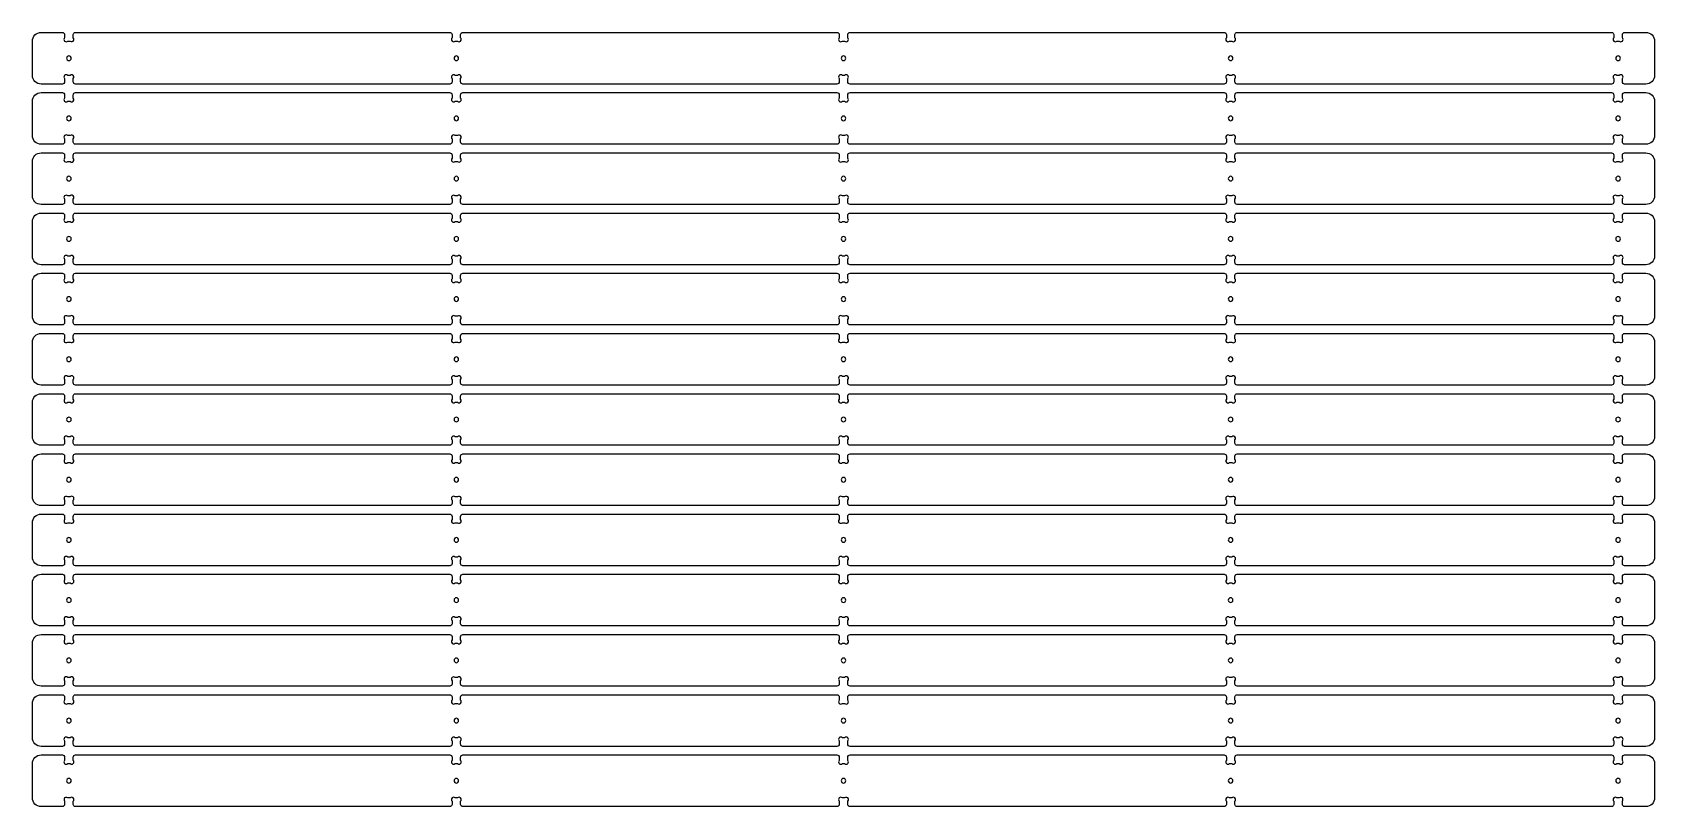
# Model space of a CAD drawing. Extents: x 0.9 to 95.1, y 1.5 to 46.5.
import ezdxf

# ---------------------------------------------------------------- set-up
doc = ezdxf.new("R2010")
doc.units = 0
doc.layers.add('SCREW_LOCATION_MARKERS', color=1, linetype='CONTINUOUS')
doc.layers.add('THRUCUT', color=18, linetype='CONTINUOUS')

msp = doc.modelspace()

# ---------------------------------------------------------------- linework, layer by layer
at = {"layer": 'SCREW_LOCATION_MARKERS'}
for points in [[(3, 45.135, 0.414214), (2.865, 45, 0.414214), (3, 44.865, 0.414214), (3.135, 45, 0.414214)], [(25.507, 45.135, 0.414214), (25.372, 45, 0.414214), (25.507, 44.865, 0.414214), (25.642, 45, 0.414214)], [(48, 45.135, 0.414214), (47.865, 45, 0.414214), (48, 44.865, 0.414214), (48.135, 45, 0.414214)], [(70.493, 45.135, 0.414214), (70.357, 45, 0.414214), (70.493, 44.865, 0.414214), (70.627, 45, 0.414214)], [(93, 45.135, 0.414214), (92.865, 45, 0.414214), (93, 44.865, 0.414214), (93.135, 45, 0.414214)], [(3, 41.635, 0.414214), (2.865, 41.5, 0.414214), (3, 41.365, 0.414214), (3.135, 41.5, 0.414214)], [(25.507, 41.635, 0.414214), (25.372, 41.5, 0.414214), (25.507, 41.365, 0.414214), (25.642, 41.5, 0.414214)], [(48, 41.635, 0.414214), (47.865, 41.5, 0.414214), (48, 41.365, 0.414214), (48.135, 41.5, 0.414214)], [(70.493, 41.635, 0.414214), (70.357, 41.5, 0.414214), (70.493, 41.365, 0.414214), (70.627, 41.5, 0.414214)], [(93, 41.635, 0.414214), (92.865, 41.5, 0.414214), (93, 41.365, 0.414214), (93.135, 41.5, 0.414214)], [(3, 38.135, 0.414214), (2.865, 38, 0.414214), (3, 37.865, 0.414214), (3.135, 38, 0.414214)], [(25.507, 38.135, 0.414214), (25.372, 38, 0.414214), (25.507, 37.865, 0.414214), (25.642, 38, 0.414214)], [(48, 38.135, 0.414214), (47.865, 38, 0.414214), (48, 37.865, 0.414214), (48.135, 38, 0.414214)], [(70.493, 38.135, 0.414214), (70.357, 38, 0.414214), (70.493, 37.865, 0.414214), (70.627, 38, 0.414214)], [(93, 38.135, 0.414214), (92.865, 38, 0.414214), (93, 37.865, 0.414214), (93.135, 38, 0.414214)], [(3, 34.635, 0.414214), (2.865, 34.5, 0.414214), (3, 34.365, 0.414214), (3.135, 34.5, 0.414214)], [(25.507, 34.635, 0.414214), (25.372, 34.5, 0.414214), (25.507, 34.365, 0.414214), (25.642, 34.5, 0.414214)], [(48, 34.635, 0.414214), (47.865, 34.5, 0.414214), (48, 34.365, 0.414214), (48.135, 34.5, 0.414214)], [(70.493, 34.635, 0.414214), (70.357, 34.5, 0.414214), (70.493, 34.365, 0.414214), (70.627, 34.5, 0.414214)], [(93, 34.635, 0.414214), (92.865, 34.5, 0.414214), (93, 34.365, 0.414214), (93.135, 34.5, 0.414214)], [(3, 31.135, 0.414214), (2.865, 31, 0.414214), (3, 30.865, 0.414214), (3.135, 31, 0.414214)], [(25.507, 31.135, 0.414214), (25.372, 31, 0.414214), (25.507, 30.865, 0.414214), (25.642, 31, 0.414214)], [(48, 31.135, 0.414214), (47.865, 31, 0.414214), (48, 30.865, 0.414214), (48.135, 31, 0.414214)], [(70.493, 31.135, 0.414214), (70.357, 31, 0.414214), (70.493, 30.865, 0.414214), (70.627, 31, 0.414214)], [(93, 31.135, 0.414214), (92.865, 31, 0.414214), (93, 30.865, 0.414214), (93.135, 31, 0.414214)], [(3, 27.635, 0.414214), (2.865, 27.5, 0.414214), (3, 27.365, 0.414214), (3.135, 27.5, 0.414214)], [(25.507, 27.635, 0.414214), (25.372, 27.5, 0.414214), (25.507, 27.365, 0.414214), (25.642, 27.5, 0.414214)], [(48, 27.635, 0.414214), (47.865, 27.5, 0.414214), (48, 27.365, 0.414214), (48.135, 27.5, 0.414214)], [(70.493, 27.635, 0.414214), (70.357, 27.5, 0.414214), (70.493, 27.365, 0.414214), (70.627, 27.5, 0.414214)], [(93, 27.635, 0.414214), (92.865, 27.5, 0.414214), (93, 27.365, 0.414214), (93.135, 27.5, 0.414214)], [(3, 24.135, 0.414214), (2.865, 24, 0.414214), (3, 23.865, 0.414214), (3.135, 24, 0.414214)], [(25.507, 24.135, 0.414214), (25.372, 24, 0.414214), (25.507, 23.865, 0.414214), (25.642, 24, 0.414214)], [(48, 24.135, 0.414214), (47.865, 24, 0.414214), (48, 23.865, 0.414214), (48.135, 24, 0.414214)], [(70.493, 24.135, 0.414214), (70.357, 24, 0.414214), (70.493, 23.865, 0.414214), (70.627, 24, 0.414214)], [(93, 24.135, 0.414214), (92.865, 24, 0.414214), (93, 23.865, 0.414214), (93.135, 24, 0.414214)], [(3, 20.635, 0.414214), (2.865, 20.5, 0.414214), (3, 20.365, 0.414214), (3.135, 20.5, 0.414214)], [(25.507, 20.635, 0.414214), (25.372, 20.5, 0.414214), (25.507, 20.365, 0.414214), (25.642, 20.5, 0.414214)], [(48, 20.635, 0.414214), (47.865, 20.5, 0.414214), (48, 20.365, 0.414214), (48.135, 20.5, 0.414214)], [(70.493, 20.635, 0.414214), (70.357, 20.5, 0.414214), (70.493, 20.365, 0.414214), (70.627, 20.5, 0.414214)], [(93, 20.635, 0.414214), (92.865, 20.5, 0.414214), (93, 20.365, 0.414214), (93.135, 20.5, 0.414214)], [(3, 17.135, 0.414214), (2.865, 17, 0.414214), (3, 16.865, 0.414214), (3.135, 17, 0.414214)], [(25.507, 17.135, 0.414214), (25.372, 17, 0.414214), (25.507, 16.865, 0.414214), (25.642, 17, 0.414214)], [(48, 17.135, 0.414214), (47.865, 17, 0.414214), (48, 16.865, 0.414214), (48.135, 17, 0.414214)], [(70.493, 17.135, 0.414214), (70.357, 17, 0.414214), (70.493, 16.865, 0.414214), (70.627, 17, 0.414214)], [(93, 17.135, 0.414214), (92.865, 17, 0.414214), (93, 16.865, 0.414214), (93.135, 17, 0.414214)], [(3, 13.635, 0.414214), (2.865, 13.5, 0.414214), (3, 13.365, 0.414214), (3.135, 13.5, 0.414214)], [(25.507, 13.635, 0.414214), (25.372, 13.5, 0.414214), (25.507, 13.365, 0.414214), (25.642, 13.5, 0.414214)], [(48, 13.635, 0.414214), (47.865, 13.5, 0.414214), (48, 13.365, 0.414214), (48.135, 13.5, 0.414214)], [(70.493, 13.635, 0.414214), (70.357, 13.5, 0.414214), (70.493, 13.365, 0.414214), (70.627, 13.5, 0.414214)], [(93, 13.635, 0.414214), (92.865, 13.5, 0.414214), (93, 13.365, 0.414214), (93.135, 13.5, 0.414214)], [(3, 10.135, 0.414214), (2.865, 10, 0.414214), (3, 9.865, 0.414214), (3.135, 10, 0.414214)], [(25.507, 10.135, 0.414214), (25.372, 10, 0.414214), (25.507, 9.865, 0.414214), (25.642, 10, 0.414214)], [(48, 10.135, 0.414214), (47.865, 10, 0.414214), (48, 9.865, 0.414214), (48.135, 10, 0.414214)], [(70.493, 10.135, 0.414214), (70.357, 10, 0.414214), (70.493, 9.865, 0.414214), (70.627, 10, 0.414214)], [(93, 10.135, 0.414214), (92.865, 10, 0.414214), (93, 9.865, 0.414214), (93.135, 10, 0.414214)], [(3, 6.635, 0.414214), (2.865, 6.5, 0.414214), (3, 6.365, 0.414214), (3.135, 6.5, 0.414214)], [(25.507, 6.635, 0.414214), (25.372, 6.5, 0.414214), (25.507, 6.365, 0.414214), (25.642, 6.5, 0.414214)], [(48, 6.635, 0.414214), (47.865, 6.5, 0.414214), (48, 6.365, 0.414214), (48.135, 6.5, 0.414214)], [(70.493, 6.635, 0.414214), (70.357, 6.5, 0.414214), (70.493, 6.365, 0.414214), (70.627, 6.5, 0.414214)], [(93, 6.635, 0.414214), (92.865, 6.5, 0.414214), (93, 6.365, 0.414214), (93.135, 6.5, 0.414214)], [(3, 3.135, 0.414214), (2.865, 3, 0.414214), (3, 2.865, 0.414214), (3.135, 3, 0.414214)], [(25.507, 3.135, 0.414214), (25.372, 3, 0.414214), (25.507, 2.865, 0.414214), (25.642, 3, 0.414214)], [(48, 3.135, 0.414214), (47.865, 3, 0.414214), (48, 2.865, 0.414214), (48.135, 3, 0.414214)], [(70.493, 3.135, 0.414214), (70.357, 3, 0.414214), (70.493, 2.865, 0.414214), (70.627, 3, 0.414214)], [(93, 3.135, 0.414214), (92.865, 3, 0.414214), (93, 2.865, 0.414214), (93.135, 3, 0.414214)]]:
    msp.add_lwpolyline(points, format="xyb", close=True, dxfattribs=at)
at = {"layer": 'THRUCUT'}
for points in [[(47.62, 46.5, -0.414214), (47.75, 46.37), (47.75, 46.184, 1), (47.934, 46), (48.066, 46, 1), (48.25, 46.184), (48.25, 46.37, -0.414214), (48.38, 46.5), (70.112, 46.5, -0.414214), (70.242, 46.37), (70.242, 46.184, 1), (70.426, 46), (70.559, 46, 1), (70.742, 46.184), (70.742, 46.37, -0.414214), (70.872, 46.5), (92.62, 46.5, -0.414214), (92.75, 46.37), (92.75, 46.184, 1), (92.934, 46), (93.066, 46, 1), (93.25, 46.184), (93.25, 46.37, -0.414214), (93.38, 46.5), (94.62, 46.5, -0.414214), (95.12, 46), (95.12, 44, -0.414214), (94.62, 43.5), (93.38, 43.5, -0.414214), (93.25, 43.63), (93.25, 43.816, 1), (93.066, 44), (92.934, 44, 1), (92.75, 43.816), (92.75, 43.63, -0.414214), (92.62, 43.5), (70.872, 43.5, -0.414214), (70.742, 43.63), (70.742, 43.816, 1), (70.559, 44), (70.426, 44, 1), (70.242, 43.816), (70.242, 43.63, -0.414214), (70.112, 43.5), (48.38, 43.5, -0.414214), (48.25, 43.63), (48.25, 43.816, 1), (48.066, 44), (47.934, 44, 1), (47.75, 43.816), (47.75, 43.63, -0.414214), (47.62, 43.5), (25.888, 43.5, -0.414214), (25.757, 43.63), (25.757, 43.816, 1), (25.574, 44), (25.441, 44, 1), (25.257, 43.816), (25.257, 43.63, -0.414214), (25.127, 43.5), (3.38, 43.5, -0.414214), (3.25, 43.63), (3.25, 43.816, 1), (3.066, 44), (2.934, 44, 1), (2.75, 43.816), (2.75, 43.63, -0.414214), (2.62, 43.5), (1.38, 43.5, -0.414214), (0.88, 44), (0.88, 46, -0.414214), (1.38, 46.5), (2.62, 46.5, -0.414214), (2.75, 46.37), (2.75, 46.184, 1), (2.934, 46), (3.066, 46, 1), (3.25, 46.184), (3.25, 46.37, -0.414214), (3.38, 46.5), (25.127, 46.5, -0.414214), (25.257, 46.37), (25.257, 46.184, 1), (25.441, 46), (25.574, 46, 1), (25.757, 46.184), (25.757, 46.37, -0.414214), (25.888, 46.5)], [(47.62, 43, -0.414214), (47.75, 42.87), (47.75, 42.684, 1), (47.934, 42.5), (48.066, 42.5, 1), (48.25, 42.684), (48.25, 42.87, -0.414214), (48.38, 43), (70.112, 43, -0.414214), (70.242, 42.87), (70.242, 42.684, 1), (70.426, 42.5), (70.559, 42.5, 1), (70.742, 42.684), (70.742, 42.87, -0.414214), (70.872, 43), (92.62, 43, -0.414214), (92.75, 42.87), (92.75, 42.684, 1), (92.934, 42.5), (93.066, 42.5, 1), (93.25, 42.684), (93.25, 42.87, -0.414214), (93.38, 43), (94.62, 43, -0.414214), (95.12, 42.5), (95.12, 40.5, -0.414214), (94.62, 40), (93.38, 40, -0.414214), (93.25, 40.13), (93.25, 40.316, 1), (93.066, 40.5), (92.934, 40.5, 1), (92.75, 40.316), (92.75, 40.13, -0.414214), (92.62, 40), (70.872, 40, -0.414214), (70.742, 40.13), (70.742, 40.316, 1), (70.559, 40.5), (70.426, 40.5, 1), (70.242, 40.316), (70.242, 40.13, -0.414214), (70.112, 40), (48.38, 40, -0.414214), (48.25, 40.13), (48.25, 40.316, 1), (48.066, 40.5), (47.934, 40.5, 1), (47.75, 40.316), (47.75, 40.13, -0.414214), (47.62, 40), (25.888, 40, -0.414214), (25.757, 40.13), (25.757, 40.316, 1), (25.574, 40.5), (25.441, 40.5, 1), (25.257, 40.316), (25.257, 40.13, -0.414214), (25.127, 40), (3.38, 40, -0.414214), (3.25, 40.13), (3.25, 40.316, 1), (3.066, 40.5), (2.934, 40.5, 1), (2.75, 40.316), (2.75, 40.13, -0.414214), (2.62, 40), (1.38, 40, -0.414214), (0.88, 40.5), (0.88, 42.5, -0.414214), (1.38, 43), (2.62, 43, -0.414214), (2.75, 42.87), (2.75, 42.684, 1), (2.934, 42.5), (3.066, 42.5, 1), (3.25, 42.684), (3.25, 42.87, -0.414214), (3.38, 43), (25.127, 43, -0.414214), (25.257, 42.87), (25.257, 42.684, 1), (25.441, 42.5), (25.574, 42.5, 1), (25.757, 42.684), (25.757, 42.87, -0.414214), (25.888, 43)], [(47.62, 39.5, -0.414214), (47.75, 39.37), (47.75, 39.184, 1), (47.934, 39), (48.066, 39, 1), (48.25, 39.184), (48.25, 39.37, -0.414214), (48.38, 39.5), (70.112, 39.5, -0.414214), (70.242, 39.37), (70.242, 39.184, 1), (70.426, 39), (70.559, 39, 1), (70.742, 39.184), (70.742, 39.37, -0.414214), (70.872, 39.5), (92.62, 39.5, -0.414214), (92.75, 39.37), (92.75, 39.184, 1), (92.934, 39), (93.066, 39, 1), (93.25, 39.184), (93.25, 39.37, -0.414214), (93.38, 39.5), (94.62, 39.5, -0.414214), (95.12, 39), (95.12, 37, -0.414214), (94.62, 36.5), (93.38, 36.5, -0.414214), (93.25, 36.63), (93.25, 36.816, 1), (93.066, 37), (92.934, 37, 1), (92.75, 36.816), (92.75, 36.63, -0.414214), (92.62, 36.5), (70.872, 36.5, -0.414214), (70.742, 36.63), (70.742, 36.816, 1), (70.559, 37), (70.426, 37, 1), (70.242, 36.816), (70.242, 36.63, -0.414214), (70.112, 36.5), (48.38, 36.5, -0.414214), (48.25, 36.63), (48.25, 36.816, 1), (48.066, 37), (47.934, 37, 1), (47.75, 36.816), (47.75, 36.63, -0.414214), (47.62, 36.5), (25.888, 36.5, -0.414214), (25.757, 36.63), (25.757, 36.816, 1), (25.574, 37), (25.441, 37, 1), (25.257, 36.816), (25.257, 36.63, -0.414214), (25.127, 36.5), (3.38, 36.5, -0.414214), (3.25, 36.63), (3.25, 36.816, 1), (3.066, 37), (2.934, 37, 1), (2.75, 36.816), (2.75, 36.63, -0.414214), (2.62, 36.5), (1.38, 36.5, -0.414214), (0.88, 37), (0.88, 39, -0.414214), (1.38, 39.5), (2.62, 39.5, -0.414214), (2.75, 39.37), (2.75, 39.184, 1), (2.934, 39), (3.066, 39, 1), (3.25, 39.184), (3.25, 39.37, -0.414214), (3.38, 39.5), (25.127, 39.5, -0.414214), (25.257, 39.37), (25.257, 39.184, 1), (25.441, 39), (25.574, 39, 1), (25.757, 39.184), (25.757, 39.37, -0.414214), (25.888, 39.5)], [(47.62, 36, -0.414214), (47.75, 35.87), (47.75, 35.684, 1), (47.934, 35.5), (48.066, 35.5, 1), (48.25, 35.684), (48.25, 35.87, -0.414214), (48.38, 36), (70.112, 36, -0.414214), (70.242, 35.87), (70.242, 35.684, 1), (70.426, 35.5), (70.559, 35.5, 1), (70.742, 35.684), (70.742, 35.87, -0.414214), (70.872, 36), (92.62, 36, -0.414214), (92.75, 35.87), (92.75, 35.684, 1), (92.934, 35.5), (93.066, 35.5, 1), (93.25, 35.684), (93.25, 35.87, -0.414214), (93.38, 36), (94.62, 36, -0.414214), (95.12, 35.5), (95.12, 33.5, -0.414214), (94.62, 33), (93.38, 33, -0.414214), (93.25, 33.13), (93.25, 33.316, 1), (93.066, 33.5), (92.934, 33.5, 1), (92.75, 33.316), (92.75, 33.13, -0.414214), (92.62, 33), (70.872, 33, -0.414214), (70.742, 33.13), (70.742, 33.316, 1), (70.559, 33.5), (70.426, 33.5, 1), (70.242, 33.316), (70.242, 33.13, -0.414214), (70.112, 33), (48.38, 33, -0.414214), (48.25, 33.13), (48.25, 33.316, 1), (48.066, 33.5), (47.934, 33.5, 1), (47.75, 33.316), (47.75, 33.13, -0.414214), (47.62, 33), (25.888, 33, -0.414214), (25.757, 33.13), (25.757, 33.316, 1), (25.574, 33.5), (25.441, 33.5, 1), (25.257, 33.316), (25.257, 33.13, -0.414214), (25.127, 33), (3.38, 33, -0.414214), (3.25, 33.13), (3.25, 33.316, 1), (3.066, 33.5), (2.934, 33.5, 1), (2.75, 33.316), (2.75, 33.13, -0.414214), (2.62, 33), (1.38, 33, -0.414214), (0.88, 33.5), (0.88, 35.5, -0.414214), (1.38, 36), (2.62, 36, -0.414214), (2.75, 35.87), (2.75, 35.684, 1), (2.934, 35.5), (3.066, 35.5, 1), (3.25, 35.684), (3.25, 35.87, -0.414214), (3.38, 36), (25.127, 36, -0.414214), (25.257, 35.87), (25.257, 35.684, 1), (25.441, 35.5), (25.574, 35.5, 1), (25.757, 35.684), (25.757, 35.87, -0.414214), (25.888, 36)], [(47.62, 32.5, -0.414214), (47.75, 32.37), (47.75, 32.184, 1), (47.934, 32), (48.066, 32, 1), (48.25, 32.184), (48.25, 32.37, -0.414214), (48.38, 32.5), (70.112, 32.5, -0.414214), (70.242, 32.37), (70.242, 32.184, 1), (70.426, 32), (70.559, 32, 1), (70.742, 32.184), (70.742, 32.37, -0.414214), (70.872, 32.5), (92.62, 32.5, -0.414214), (92.75, 32.37), (92.75, 32.184, 1), (92.934, 32), (93.066, 32, 1), (93.25, 32.184), (93.25, 32.37, -0.414214), (93.38, 32.5), (94.62, 32.5, -0.414214), (95.12, 32), (95.12, 30, -0.414214), (94.62, 29.5), (93.38, 29.5, -0.414214), (93.25, 29.63), (93.25, 29.816, 1), (93.066, 30), (92.934, 30, 1), (92.75, 29.816), (92.75, 29.63, -0.414214), (92.62, 29.5), (70.872, 29.5, -0.414214), (70.742, 29.63), (70.742, 29.816, 1), (70.559, 30), (70.426, 30, 1), (70.242, 29.816), (70.242, 29.63, -0.414214), (70.112, 29.5), (48.38, 29.5, -0.414214), (48.25, 29.63), (48.25, 29.816, 1), (48.066, 30), (47.934, 30, 1), (47.75, 29.816), (47.75, 29.63, -0.414214), (47.62, 29.5), (25.888, 29.5, -0.414214), (25.757, 29.63), (25.757, 29.816, 1), (25.574, 30), (25.441, 30, 1), (25.257, 29.816), (25.257, 29.63, -0.414214), (25.127, 29.5), (3.38, 29.5, -0.414214), (3.25, 29.63), (3.25, 29.816, 1), (3.066, 30), (2.934, 30, 1), (2.75, 29.816), (2.75, 29.63, -0.414214), (2.62, 29.5), (1.38, 29.5, -0.414214), (0.88, 30), (0.88, 32, -0.414214), (1.38, 32.5), (2.62, 32.5, -0.414214), (2.75, 32.37), (2.75, 32.184, 1), (2.934, 32), (3.066, 32, 1), (3.25, 32.184), (3.25, 32.37, -0.414214), (3.38, 32.5), (25.127, 32.5, -0.414214), (25.257, 32.37), (25.257, 32.184, 1), (25.441, 32), (25.574, 32, 1), (25.757, 32.184), (25.757, 32.37, -0.414214), (25.888, 32.5)], [(47.62, 29, -0.414214), (47.75, 28.87), (47.75, 28.684, 1), (47.934, 28.5), (48.066, 28.5, 1), (48.25, 28.684), (48.25, 28.87, -0.414214), (48.38, 29), (70.112, 29, -0.414214), (70.242, 28.87), (70.242, 28.684, 1), (70.426, 28.5), (70.559, 28.5, 1), (70.742, 28.684), (70.742, 28.87, -0.414214), (70.872, 29), (92.62, 29, -0.414214), (92.75, 28.87), (92.75, 28.684, 1), (92.934, 28.5), (93.066, 28.5, 1), (93.25, 28.684), (93.25, 28.87, -0.414214), (93.38, 29), (94.62, 29, -0.414214), (95.12, 28.5), (95.12, 26.5, -0.414214), (94.62, 26), (93.38, 26, -0.414214), (93.25, 26.13), (93.25, 26.316, 1), (93.066, 26.5), (92.934, 26.5, 1), (92.75, 26.316), (92.75, 26.13, -0.414214), (92.62, 26), (70.872, 26, -0.414214), (70.742, 26.13), (70.742, 26.316, 1), (70.559, 26.5), (70.426, 26.5, 1), (70.242, 26.316), (70.242, 26.13, -0.414214), (70.112, 26), (48.38, 26, -0.414214), (48.25, 26.13), (48.25, 26.316, 1), (48.066, 26.5), (47.934, 26.5, 1), (47.75, 26.316), (47.75, 26.13, -0.414214), (47.62, 26), (25.888, 26, -0.414214), (25.757, 26.13), (25.757, 26.316, 1), (25.574, 26.5), (25.441, 26.5, 1), (25.257, 26.316), (25.257, 26.13, -0.414214), (25.127, 26), (3.38, 26, -0.414214), (3.25, 26.13), (3.25, 26.316, 1), (3.066, 26.5), (2.934, 26.5, 1), (2.75, 26.316), (2.75, 26.13, -0.414214), (2.62, 26), (1.38, 26, -0.414214), (0.88, 26.5), (0.88, 28.5, -0.414214), (1.38, 29), (2.62, 29, -0.414214), (2.75, 28.87), (2.75, 28.684, 1), (2.934, 28.5), (3.066, 28.5, 1), (3.25, 28.684), (3.25, 28.87, -0.414214), (3.38, 29), (25.127, 29, -0.414214), (25.257, 28.87), (25.257, 28.684, 1), (25.441, 28.5), (25.574, 28.5, 1), (25.757, 28.684), (25.757, 28.87, -0.414214), (25.888, 29)], [(47.62, 25.5, -0.414214), (47.75, 25.37), (47.75, 25.184, 1), (47.934, 25), (48.066, 25, 1), (48.25, 25.184), (48.25, 25.37, -0.414214), (48.38, 25.5), (70.112, 25.5, -0.414214), (70.242, 25.37), (70.242, 25.184, 1), (70.426, 25), (70.559, 25, 1), (70.742, 25.184), (70.742, 25.37, -0.414214), (70.872, 25.5), (92.62, 25.5, -0.414214), (92.75, 25.37), (92.75, 25.184, 1), (92.934, 25), (93.066, 25, 1), (93.25, 25.184), (93.25, 25.37, -0.414214), (93.38, 25.5), (94.62, 25.5, -0.414214), (95.12, 25), (95.12, 23, -0.414214), (94.62, 22.5), (93.38, 22.5, -0.414214), (93.25, 22.63), (93.25, 22.816, 1), (93.066, 23), (92.934, 23, 1), (92.75, 22.816), (92.75, 22.63, -0.414214), (92.62, 22.5), (70.872, 22.5, -0.414214), (70.742, 22.63), (70.742, 22.816, 1), (70.559, 23), (70.426, 23, 1), (70.242, 22.816), (70.242, 22.63, -0.414214), (70.112, 22.5), (48.38, 22.5, -0.414214), (48.25, 22.63), (48.25, 22.816, 1), (48.066, 23), (47.934, 23, 1), (47.75, 22.816), (47.75, 22.63, -0.414214), (47.62, 22.5), (25.888, 22.5, -0.414214), (25.757, 22.63), (25.757, 22.816, 1), (25.574, 23), (25.441, 23, 1), (25.257, 22.816), (25.257, 22.63, -0.414214), (25.127, 22.5), (3.38, 22.5, -0.414214), (3.25, 22.63), (3.25, 22.816, 1), (3.066, 23), (2.934, 23, 1), (2.75, 22.816), (2.75, 22.63, -0.414214), (2.62, 22.5), (1.38, 22.5, -0.414214), (0.88, 23), (0.88, 25, -0.414214), (1.38, 25.5), (2.62, 25.5, -0.414214), (2.75, 25.37), (2.75, 25.184, 1), (2.934, 25), (3.066, 25, 1), (3.25, 25.184), (3.25, 25.37, -0.414214), (3.38, 25.5), (25.127, 25.5, -0.414214), (25.257, 25.37), (25.257, 25.184, 1), (25.441, 25), (25.574, 25, 1), (25.757, 25.184), (25.757, 25.37, -0.414214), (25.888, 25.5)], [(47.62, 22, -0.414214), (47.75, 21.87), (47.75, 21.684, 1), (47.934, 21.5), (48.066, 21.5, 1), (48.25, 21.684), (48.25, 21.87, -0.414214), (48.38, 22), (70.112, 22, -0.414214), (70.242, 21.87), (70.242, 21.684, 1), (70.426, 21.5), (70.559, 21.5, 1), (70.742, 21.684), (70.742, 21.87, -0.414214), (70.872, 22), (92.62, 22, -0.414214), (92.75, 21.87), (92.75, 21.684, 1), (92.934, 21.5), (93.066, 21.5, 1), (93.25, 21.684), (93.25, 21.87, -0.414214), (93.38, 22), (94.62, 22, -0.414214), (95.12, 21.5), (95.12, 19.5, -0.414214), (94.62, 19), (93.38, 19, -0.414214), (93.25, 19.13), (93.25, 19.316, 1), (93.066, 19.5), (92.934, 19.5, 1), (92.75, 19.316), (92.75, 19.13, -0.414214), (92.62, 19), (70.872, 19, -0.414214), (70.742, 19.13), (70.742, 19.316, 1), (70.559, 19.5), (70.426, 19.5, 1), (70.242, 19.316), (70.242, 19.13, -0.414214), (70.112, 19), (48.38, 19, -0.414214), (48.25, 19.13), (48.25, 19.316, 1), (48.066, 19.5), (47.934, 19.5, 1), (47.75, 19.316), (47.75, 19.13, -0.414214), (47.62, 19), (25.888, 19, -0.414214), (25.757, 19.13), (25.757, 19.316, 1), (25.574, 19.5), (25.441, 19.5, 1), (25.257, 19.316), (25.257, 19.13, -0.414214), (25.127, 19), (3.38, 19, -0.414214), (3.25, 19.13), (3.25, 19.316, 1), (3.066, 19.5), (2.934, 19.5, 1), (2.75, 19.316), (2.75, 19.13, -0.414214), (2.62, 19), (1.38, 19, -0.414214), (0.88, 19.5), (0.88, 21.5, -0.414214), (1.38, 22), (2.62, 22, -0.414214), (2.75, 21.87), (2.75, 21.684, 1), (2.934, 21.5), (3.066, 21.5, 1), (3.25, 21.684), (3.25, 21.87, -0.414214), (3.38, 22), (25.127, 22, -0.414214), (25.257, 21.87), (25.257, 21.684, 1), (25.441, 21.5), (25.574, 21.5, 1), (25.757, 21.684), (25.757, 21.87, -0.414214), (25.888, 22)], [(47.62, 18.5, -0.414214), (47.75, 18.37), (47.75, 18.184, 1), (47.934, 18), (48.066, 18, 1), (48.25, 18.184), (48.25, 18.37, -0.414214), (48.38, 18.5), (70.112, 18.5, -0.414214), (70.242, 18.37), (70.242, 18.184, 1), (70.426, 18), (70.559, 18, 1), (70.742, 18.184), (70.742, 18.37, -0.414214), (70.872, 18.5), (92.62, 18.5, -0.414214), (92.75, 18.37), (92.75, 18.184, 1), (92.934, 18), (93.066, 18, 1), (93.25, 18.184), (93.25, 18.37, -0.414214), (93.38, 18.5), (94.62, 18.5, -0.414214), (95.12, 18), (95.12, 16, -0.414214), (94.62, 15.5), (93.38, 15.5, -0.414214), (93.25, 15.63), (93.25, 15.816, 1), (93.066, 16), (92.934, 16, 1), (92.75, 15.816), (92.75, 15.63, -0.414214), (92.62, 15.5), (70.872, 15.5, -0.414214), (70.742, 15.63), (70.742, 15.816, 1), (70.559, 16), (70.426, 16, 1), (70.242, 15.816), (70.242, 15.63, -0.414214), (70.112, 15.5), (48.38, 15.5, -0.414214), (48.25, 15.63), (48.25, 15.816, 1), (48.066, 16), (47.934, 16, 1), (47.75, 15.816), (47.75, 15.63, -0.414214), (47.62, 15.5), (25.888, 15.5, -0.414214), (25.757, 15.63), (25.757, 15.816, 1), (25.574, 16), (25.441, 16, 1), (25.257, 15.816), (25.257, 15.63, -0.414214), (25.127, 15.5), (3.38, 15.5, -0.414214), (3.25, 15.63), (3.25, 15.816, 1), (3.066, 16), (2.934, 16, 1), (2.75, 15.816), (2.75, 15.63, -0.414214), (2.62, 15.5), (1.38, 15.5, -0.414214), (0.88, 16), (0.88, 18, -0.414214), (1.38, 18.5), (2.62, 18.5, -0.414214), (2.75, 18.37), (2.75, 18.184, 1), (2.934, 18), (3.066, 18, 1), (3.25, 18.184), (3.25, 18.37, -0.414214), (3.38, 18.5), (25.127, 18.5, -0.414214), (25.257, 18.37), (25.257, 18.184, 1), (25.441, 18), (25.574, 18, 1), (25.757, 18.184), (25.757, 18.37, -0.414214), (25.888, 18.5)], [(47.62, 15, -0.414214), (47.75, 14.87), (47.75, 14.684, 1), (47.934, 14.5), (48.066, 14.5, 1), (48.25, 14.684), (48.25, 14.87, -0.414214), (48.38, 15), (70.112, 15, -0.414214), (70.242, 14.87), (70.242, 14.684, 1), (70.426, 14.5), (70.559, 14.5, 1), (70.742, 14.684), (70.742, 14.87, -0.414214), (70.872, 15), (92.62, 15, -0.414214), (92.75, 14.87), (92.75, 14.684, 1), (92.934, 14.5), (93.066, 14.5, 1), (93.25, 14.684), (93.25, 14.87, -0.414214), (93.38, 15), (94.62, 15, -0.414214), (95.12, 14.5), (95.12, 12.5, -0.414214), (94.62, 12), (93.38, 12, -0.414214), (93.25, 12.13), (93.25, 12.316, 1), (93.066, 12.5), (92.934, 12.5, 1), (92.75, 12.316), (92.75, 12.13, -0.414214), (92.62, 12), (70.872, 12, -0.414214), (70.742, 12.13), (70.742, 12.316, 1), (70.559, 12.5), (70.426, 12.5, 1), (70.242, 12.316), (70.242, 12.13, -0.414214), (70.112, 12), (48.38, 12, -0.414214), (48.25, 12.13), (48.25, 12.316, 1), (48.066, 12.5), (47.934, 12.5, 1), (47.75, 12.316), (47.75, 12.13, -0.414214), (47.62, 12), (25.888, 12, -0.414214), (25.757, 12.13), (25.757, 12.316, 1), (25.574, 12.5), (25.441, 12.5, 1), (25.257, 12.316), (25.257, 12.13, -0.414214), (25.127, 12), (3.38, 12, -0.414214), (3.25, 12.13), (3.25, 12.316, 1), (3.066, 12.5), (2.934, 12.5, 1), (2.75, 12.316), (2.75, 12.13, -0.414214), (2.62, 12), (1.38, 12, -0.414214), (0.88, 12.5), (0.88, 14.5, -0.414214), (1.38, 15), (2.62, 15, -0.414214), (2.75, 14.87), (2.75, 14.684, 1), (2.934, 14.5), (3.066, 14.5, 1), (3.25, 14.684), (3.25, 14.87, -0.414214), (3.38, 15), (25.127, 15, -0.414214), (25.257, 14.87), (25.257, 14.684, 1), (25.441, 14.5), (25.574, 14.5, 1), (25.757, 14.684), (25.757, 14.87, -0.414214), (25.888, 15)], [(47.62, 11.5, -0.414214), (47.75, 11.37), (47.75, 11.184, 1), (47.934, 11), (48.066, 11, 1), (48.25, 11.184), (48.25, 11.37, -0.414214), (48.38, 11.5), (70.112, 11.5, -0.414214), (70.242, 11.37), (70.242, 11.184, 1), (70.426, 11), (70.559, 11, 1), (70.742, 11.184), (70.742, 11.37, -0.414214), (70.872, 11.5), (92.62, 11.5, -0.414214), (92.75, 11.37), (92.75, 11.184, 1), (92.934, 11), (93.066, 11, 1), (93.25, 11.184), (93.25, 11.37, -0.414214), (93.38, 11.5), (94.62, 11.5, -0.414214), (95.12, 11), (95.12, 9, -0.414214), (94.62, 8.5), (93.38, 8.5, -0.414214), (93.25, 8.63), (93.25, 8.816, 1), (93.066, 9), (92.934, 9, 1), (92.75, 8.816), (92.75, 8.63, -0.414214), (92.62, 8.5), (70.872, 8.5, -0.414214), (70.742, 8.63), (70.742, 8.816, 1), (70.559, 9), (70.426, 9, 1), (70.242, 8.816), (70.242, 8.63, -0.414214), (70.112, 8.5), (48.38, 8.5, -0.414214), (48.25, 8.63), (48.25, 8.816, 1), (48.066, 9), (47.934, 9, 1), (47.75, 8.816), (47.75, 8.63, -0.414214), (47.62, 8.5), (25.888, 8.5, -0.414214), (25.757, 8.63), (25.757, 8.816, 1), (25.574, 9), (25.441, 9, 1), (25.257, 8.816), (25.257, 8.63, -0.414214), (25.127, 8.5), (3.38, 8.5, -0.414214), (3.25, 8.63), (3.25, 8.816, 1), (3.066, 9), (2.934, 9, 1), (2.75, 8.816), (2.75, 8.63, -0.414214), (2.62, 8.5), (1.38, 8.5, -0.414214), (0.88, 9), (0.88, 11, -0.414214), (1.38, 11.5), (2.62, 11.5, -0.414214), (2.75, 11.37), (2.75, 11.184, 1), (2.934, 11), (3.066, 11, 1), (3.25, 11.184), (3.25, 11.37, -0.414214), (3.38, 11.5), (25.127, 11.5, -0.414214), (25.257, 11.37), (25.257, 11.184, 1), (25.441, 11), (25.574, 11, 1), (25.757, 11.184), (25.757, 11.37, -0.414214), (25.888, 11.5)], [(47.62, 8, -0.414214), (47.75, 7.87), (47.75, 7.684, 1), (47.934, 7.5), (48.066, 7.5, 1), (48.25, 7.684), (48.25, 7.87, -0.414214), (48.38, 8), (70.112, 8, -0.414214), (70.242, 7.87), (70.242, 7.684, 1), (70.426, 7.5), (70.559, 7.5, 1), (70.742, 7.684), (70.742, 7.87, -0.414214), (70.872, 8), (92.62, 8, -0.414214), (92.75, 7.87), (92.75, 7.684, 1), (92.934, 7.5), (93.066, 7.5, 1), (93.25, 7.684), (93.25, 7.87, -0.414214), (93.38, 8), (94.62, 8, -0.414214), (95.12, 7.5), (95.12, 5.5, -0.414214), (94.62, 5), (93.38, 5, -0.414214), (93.25, 5.13), (93.25, 5.316, 1), (93.066, 5.5), (92.934, 5.5, 1), (92.75, 5.316), (92.75, 5.13, -0.414214), (92.62, 5), (70.872, 5, -0.414214), (70.742, 5.13), (70.742, 5.316, 1), (70.559, 5.5), (70.426, 5.5, 1), (70.242, 5.316), (70.242, 5.13, -0.414214), (70.112, 5), (48.38, 5, -0.414214), (48.25, 5.13), (48.25, 5.316, 1), (48.066, 5.5), (47.934, 5.5, 1), (47.75, 5.316), (47.75, 5.13, -0.414214), (47.62, 5), (25.888, 5, -0.414214), (25.757, 5.13), (25.757, 5.316, 1), (25.574, 5.5), (25.441, 5.5, 1), (25.257, 5.316), (25.257, 5.13, -0.414214), (25.127, 5), (3.38, 5, -0.414214), (3.25, 5.13), (3.25, 5.316, 1), (3.066, 5.5), (2.934, 5.5, 1), (2.75, 5.316), (2.75, 5.13, -0.414214), (2.62, 5), (1.38, 5, -0.414214), (0.88, 5.5), (0.88, 7.5, -0.414214), (1.38, 8), (2.62, 8, -0.414214), (2.75, 7.87), (2.75, 7.684, 1), (2.934, 7.5), (3.066, 7.5, 1), (3.25, 7.684), (3.25, 7.87, -0.414214), (3.38, 8), (25.127, 8, -0.414214), (25.257, 7.87), (25.257, 7.684, 1), (25.441, 7.5), (25.574, 7.5, 1), (25.757, 7.684), (25.757, 7.87, -0.414214), (25.888, 8)], [(47.62, 4.5, -0.414214), (47.75, 4.37), (47.75, 4.184, 1), (47.934, 4), (48.066, 4, 1), (48.25, 4.184), (48.25, 4.37, -0.414214), (48.38, 4.5), (70.112, 4.5, -0.414214), (70.242, 4.37), (70.242, 4.184, 1), (70.426, 4), (70.559, 4, 1), (70.742, 4.184), (70.742, 4.37, -0.414214), (70.872, 4.5), (92.62, 4.5, -0.414214), (92.75, 4.37), (92.75, 4.184, 1), (92.934, 4), (93.066, 4, 1), (93.25, 4.184), (93.25, 4.37, -0.414214), (93.38, 4.5), (94.62, 4.5, -0.414214), (95.12, 4), (95.12, 2, -0.414214), (94.62, 1.5), (93.38, 1.5, -0.414214), (93.25, 1.63), (93.25, 1.816, 1), (93.066, 2), (92.934, 2, 1), (92.75, 1.816), (92.75, 1.63, -0.414214), (92.62, 1.5), (70.872, 1.5, -0.414214), (70.742, 1.63), (70.742, 1.816, 1), (70.559, 2), (70.426, 2, 1), (70.242, 1.816), (70.242, 1.63, -0.414214), (70.112, 1.5), (48.38, 1.5, -0.414214), (48.25, 1.63), (48.25, 1.816, 1), (48.066, 2), (47.934, 2, 1), (47.75, 1.816), (47.75, 1.63, -0.414214), (47.62, 1.5), (25.888, 1.5, -0.414214), (25.757, 1.63), (25.757, 1.816, 1), (25.574, 2), (25.441, 2, 1), (25.257, 1.816), (25.257, 1.63, -0.414214), (25.127, 1.5), (3.38, 1.5, -0.414214), (3.25, 1.63), (3.25, 1.816, 1), (3.066, 2), (2.934, 2, 1), (2.75, 1.816), (2.75, 1.63, -0.414214), (2.62, 1.5), (1.38, 1.5, -0.414214), (0.88, 2), (0.88, 4, -0.414214), (1.38, 4.5), (2.62, 4.5, -0.414214), (2.75, 4.37), (2.75, 4.184, 1), (2.934, 4), (3.066, 4, 1), (3.25, 4.184), (3.25, 4.37, -0.414214), (3.38, 4.5), (25.127, 4.5, -0.414214), (25.257, 4.37), (25.257, 4.184, 1), (25.441, 4), (25.574, 4, 1), (25.757, 4.184), (25.757, 4.37, -0.414214), (25.888, 4.5)]]:
    msp.add_lwpolyline(points, format="xyb", close=True, dxfattribs=at)

doc.saveas('drawing.dxf')
